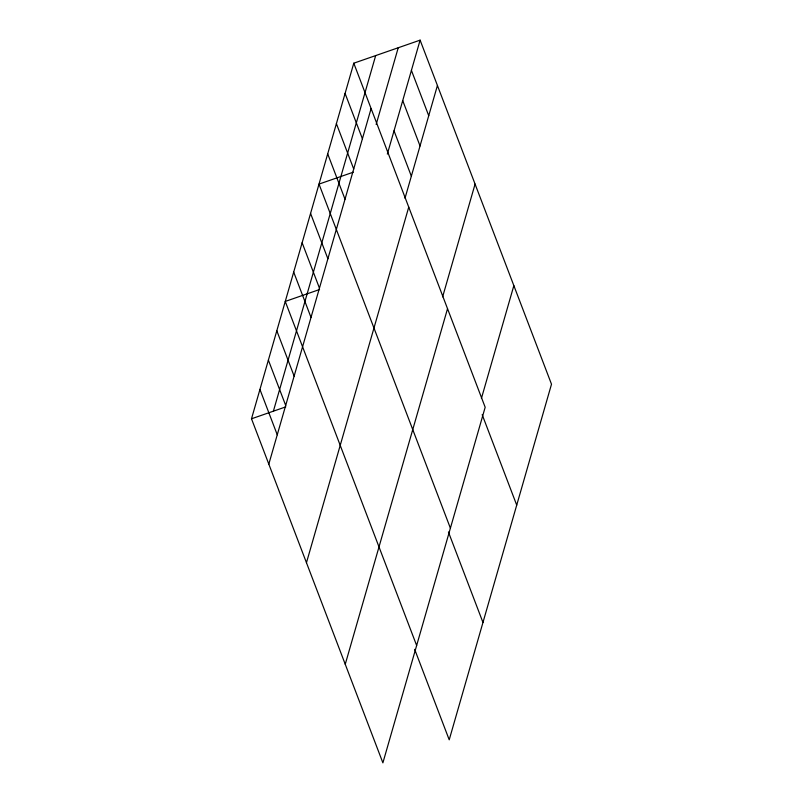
<?xml version="1.0" encoding="UTF-8"?>
<svg xmlns="http://www.w3.org/2000/svg" width="803" height="803" viewBox="0 0 803 803"><rect width="100%" height="100%" fill="white"/><g stroke="black" fill="none" stroke-linecap="round" stroke-linejoin="round"><path stroke-width="1.2" d="M353.782 63.196L485.173 407.262L382.89 762.85L251.5 418.785L353.782 63.196L420.11 40.15L551.5 384.215L449.218 739.804L414.669 649.346M273.391 411.176L375.674 55.588M268.814 464.124L371.106 108.535M376.155 124.475L398.228 47.758M387.337 154.076L420.11 40.15M404.993 198.261L437.424 85.489M306.465 562.702L408.747 207.114M442.634 296.839L475.075 184.078M345.25 664.272L447.532 308.683M481.419 398.398L513.85 285.637M353.3 172.183L319.012 184.098L450.393 528.163M319.544 289.522L285.256 301.436L416.647 645.502M251.5 418.785L285.788 406.87M411.417 70.373L428.732 115.722M402.725 100.596L420.039 145.945M394.032 130.829L411.347 176.168M482.181 414.659L516.72 505.117M345.089 93.419L362.404 138.758M336.397 123.642L353.711 168.991M327.704 153.865L345.019 199.214M448.425 531.998L482.964 622.466M310.57 213.427L327.885 258.777M302.129 242.767L319.443 288.106M293.697 272.097L311.012 317.446M276.814 330.776L294.129 376.115M268.383 360.105L285.697 405.455M259.941 389.445L277.256 434.794"/></g></svg>
